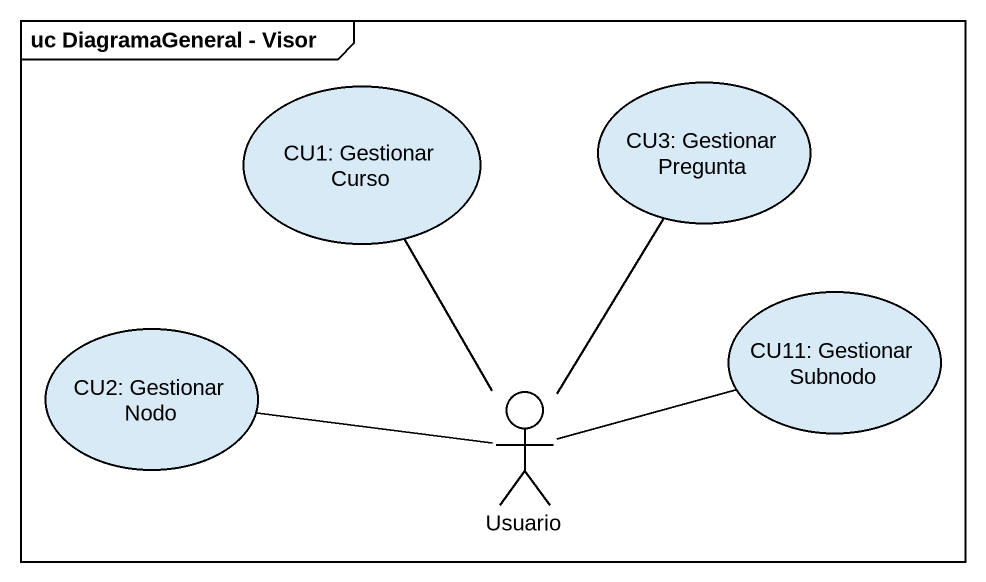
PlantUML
@startuml
mainframe uc DiagramaGeneral - Visor
usecase "CU1: Gestionar Curso" as CU1_Gestionar_Curso
usecase "CU3: Gestionar Pregunta" as CU3_Gestionar_Pregunta
usecase "CU2: Gestionar Nodo" as CU2_Gestionar_Nodo
usecase "CU11: Gestionar Subnodo" as CU11_Gestionar_Subnodo
actor Usuario
Usuario -up- CU1_Gestionar_Curso
Usuario -up- CU3_Gestionar_Pregunta
Usuario -left- CU2_Gestionar_Nodo
Usuario -right- CU11_Gestionar_Subnodo
@enduml
